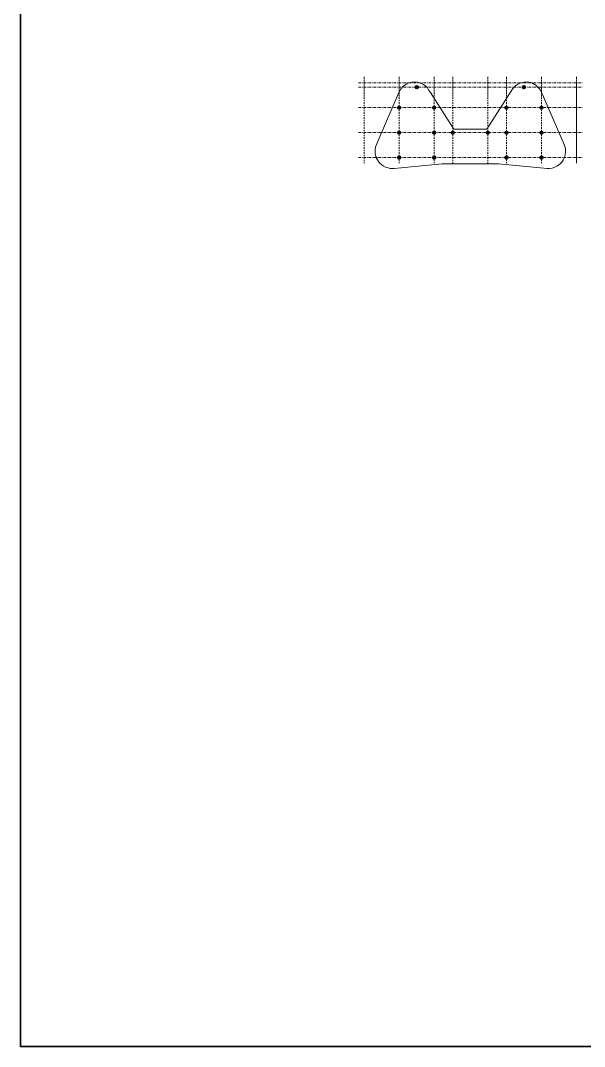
# Model space of a CAD drawing. Header units: millimetres. Extents: x 90964 to 877642, y 656808 to 1438307.
# Drawn here: x 90964 to 294033, y 656808 to 1026282 of the extents above; entities that cross this region are included whole.
import ezdxf

# ---------------------------------------------------------------- set-up
doc = ezdxf.new("R2010")
doc.units = ezdxf.units.MM
doc.header["$LTSCALE"] = 300
doc.linetypes.add('CENTER', pattern=[3, 1.5, -0.5, 0.5, -0.5])
for name, color, linetype, lineweight in [('A-COT VACH', 2, 'Continuous', 35), ('A-HATCH', 251, 'Continuous', 5), ('A-NET THAY', 125, 'Continuous', 18), ('A-TRUC', 250, 'CENTER', 5), ('A-TUONG', 7, 'Continuous', 35), ('A-WALL', 113, 'Continuous', 9)]:
    doc.layers.add(name, color=color, linetype=linetype, lineweight=lineweight)

# ---------------------------------------------------------------- blocks, each defined once
blk = doc.blocks.new('luoicotthapdoi')
at = {"layer": 'A-HATCH'}
h = blk.add_hatch(color=256, dxfattribs=at)
h.dxf.hatch_style = 1
edge = h.paths.add_edge_path()
edge.add_arc((386788, 970252), 500, 0, 360)
edge = h.paths.add_edge_path()
edge.add_arc((393088, 977636), 500, 0, 360)
edge = h.paths.add_edge_path()
edge.add_arc((399388, 970252), 500, 0, 360)
edge = h.paths.add_edge_path()
edge.add_arc((399388, 961252), 500, 0, 360)
edge = h.paths.add_edge_path()
edge.add_arc((399388, 952252), 500, 0, 360)
edge = h.paths.add_edge_path()
edge.add_arc((386788, 952252), 500, 0, 360)
edge = h.paths.add_edge_path()
edge.add_arc((386788, 961252), 500, 0, 360)
edge = h.paths.add_edge_path()
edge.add_arc((380088, 961252), 500, 0, 360)
edge = h.paths.add_edge_path()
edge.add_arc((367488, 961252), 500, 0, 360)
edge = h.paths.add_edge_path()
edge.add_arc((360788, 961252), 500, 0, 360)
edge = h.paths.add_edge_path()
edge.add_arc((360788, 952252), 500, 0, 360)
edge = h.paths.add_edge_path()
edge.add_arc((348188, 952252), 500, 0, 360)
edge = h.paths.add_edge_path()
edge.add_arc((348188, 961252), 500, 0, 360)
edge = h.paths.add_edge_path()
edge.add_arc((348188, 970252), 500, 0, 360)
edge = h.paths.add_edge_path()
edge.add_arc((354488, 977636), 500, 0, 360)
edge = h.paths.add_edge_path()
edge.add_arc((360788, 970252), 500, 0, 360)
at = {"layer": 'A-COT VACH'}
for centre in [(354488, 977636), (393088, 977636), (348188, 970252), (360788, 970252), (386788, 970252), (399388, 970252), (348188, 961252), (360788, 961252), (367488, 961252), (380088, 961252), (386788, 961252), (399388, 961252), (348188, 952252), (360788, 952252), (386788, 952252), (399388, 952252)]:
    blk.add_circle(centre, 500, dxfattribs=at)
at = {"layer": 'A-TRUC', "ltscale": 2}
for p, q in [((333488, 979252), (414088, 979252)), ((335588, 981352), (335588, 950252)), ((348188, 981352), (348188, 950252)), ((360788, 981352), (360788, 950252)), ((367488, 981352), (367488, 950252)), ((380088, 981352), (380088, 950252)), ((386788, 981352), (386788, 950252)), ((399388, 981352), (399388, 950252)), ((411988, 981352), (411988, 950252)), ((411988, 979252), (411988, 950252)), ((333488, 977636), (414088, 977636)), ((333488, 970252), (414088, 970252)), ((333488, 961252), (414088, 961252)), ((333488, 952252), (414088, 952252))]:
    blk.add_line(p, q, dxfattribs=at)

msp = doc.modelspace()

# ---------------------------------------------------------------- linework, layer by layer
at = {"layer": 'A-NET THAY'}
msp.add_lwpolyline([(258849.8, 987108.3), (268232.5, 1001774.3), (269373.3, 1002936.6), (270342.4, 1003548.2), (272250, 1004138.5), (273524.4, 1004172.3), (275080.9, 1003835.6), (276564.2, 1003051.2), (278108.2, 1001411.3), (279320, 998793.8), (286718.7, 981642.6), (286992.1, 980873.1), (287155, 980121.7), (287225.9, 979186.7), (287053.1, 977733.2), (286769, 976850.8), (286349, 976008), (285830.3, 975267.9), (285265.9, 974663.2), (284347.1, 973951.3), (283380.5, 973451.2), (282396.4, 973140.1), (281459.4, 973001.9), (280594.9, 973001.7), (263113.6, 974649.3), (242746.8, 974649.3), (225554.2, 973028.6), (224102.4, 973030.1), (223289, 973182.5), (222351.3, 973505.8), (221598.4, 973898.3), (220483.2, 974770.2), (220079.4, 975208.2), (219459.3, 976097), (219155.5, 976699.2), (218874.6, 977478.4), (218710, 978222.6), (218634.6, 979186.7), (218686, 979983.4), (218806.7, 980637.6), (219141.7, 981642.6), (219496, 982463.8), (219744.4, 983039.8), (227305.9, 1000568.1), (227792.6, 1001473.9), (228506.8, 1002367.4), (229287.5, 1003044.9), (230475.7, 1003716.6), (231837.2, 1004111.3), (232815.1, 1004191.5), (233849.7, 1004101.6), (235311.3, 1003647.6), (236106.8, 1003207.9), (237025.8, 1002465.9), (237461.4, 1001987.8), (237920.1, 1001317.7), (238529, 1000365.8), (247010.6, 987108.3), (258849.8, 987108.3)], dxfattribs=at)
at = {"layer": 'A-TUONG'}
msp.add_lwpolyline([(489062.3, 1438307.3), (90964.1, 1438307.3), (90964.1, 656808), (489062.3, 656808)], close=True, dxfattribs=at)
at = {"layer": 'A-WALL', "lineweight": 18}
msp.add_line((258849.8, 987108.3), (247010.6, 987108.3), dxfattribs=at)

# ---------------------------------------------------------------- block references
at = {"layer": 'A-COT VACH'}
msp.add_blockref('luoicotthapdoi', (-120857.4, 24647), dxfattribs=at)

doc.saveas('drawing.dxf')
